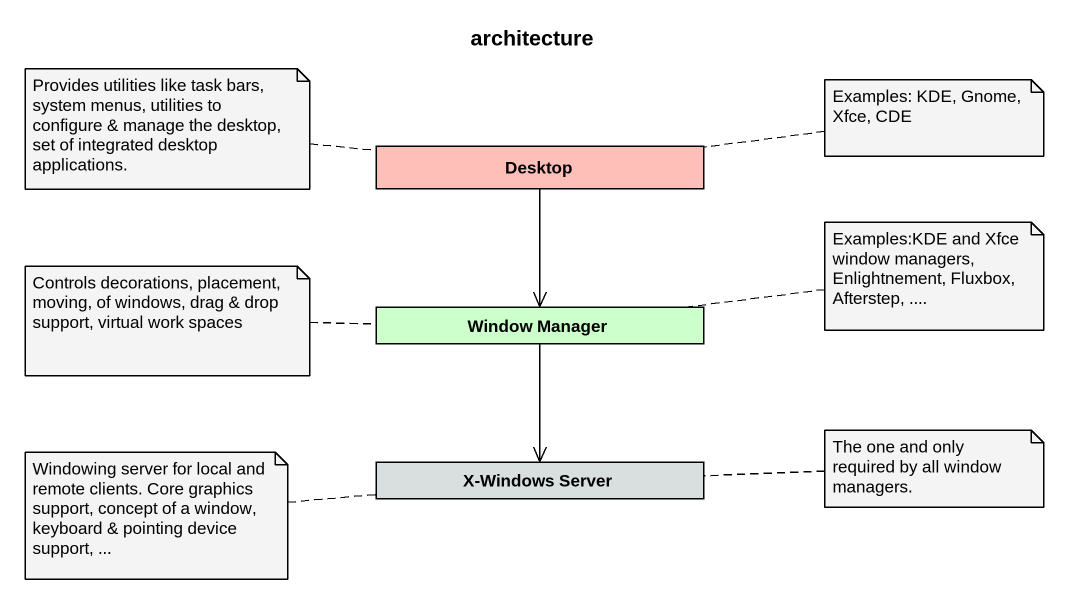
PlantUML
@startuml
title architecture
hide circle
hide empty members
class Desktop #FEBFB9
class "Window Manager" as Window_Manager #CCFFCC
class "X-Windows Server" as X_Windows_Server #D9DEDE
Desktop --> Window_Manager
Window_Manager --> X_Windows_Server
note left of Desktop : Provides utilities like task bars, system menus, utilities to configure & manage the desktop, set of integrated desktop applications.
note right of Desktop : Examples: KDE, Gnome, Xfce, CDE
note left of Window_Manager : Controls decorations, placement, moving, of windows, drag & drop support, virtual work spaces
note right of Window_Manager : Examples:KDE and Xfce window managers, Enlightnement, Fluxbox, Afterstep, ....
note left of X_Windows_Server : Windowing server for local and remote clients. Core graphics support, concept of a window, keyboard & pointing device support, ...
note right of X_Windows_Server : The one and only required by all window managers.
@enduml
